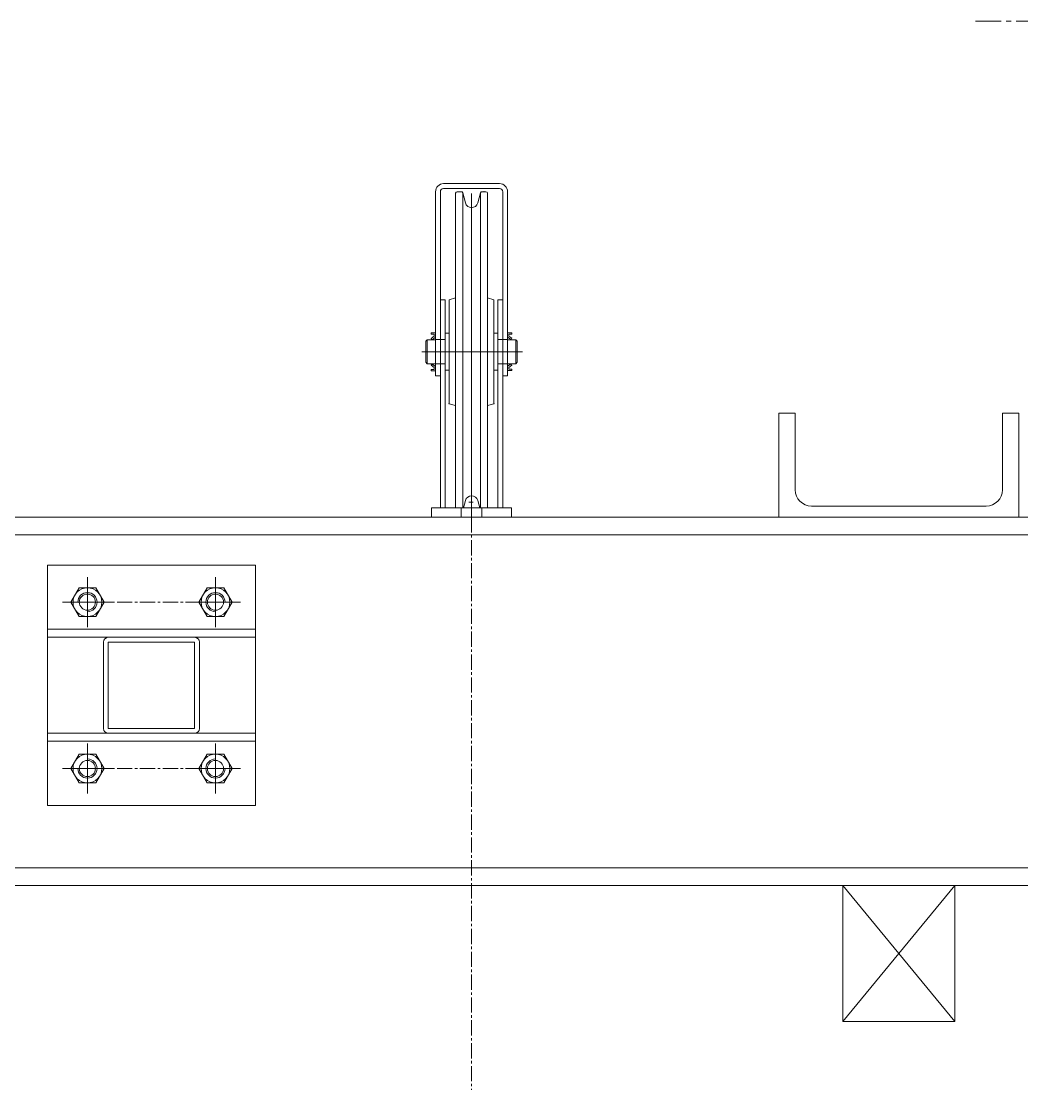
# Model space of a CAD drawing. Header units: millimetres. Extents: x 53635 to 142317, y 101101 to 147193.
# Drawn here: x 75535 to 76160, y 142719 to 143383 of the extents above; entities that cross this region are included whole.
import ezdxf

# ---------------------------------------------------------------- set-up
doc = ezdxf.new("R2010")
doc.units = ezdxf.units.MM
doc.header["$LTSCALE"] = 0.5
doc.header["$MEASUREMENT"] = 0
doc.linetypes.add('AXES', pattern=[50.8, 31.75, -6.35, 6.35, -6.35])
doc.linetypes.add('AXES2', pattern=[28.575, 19.05, -3.175, 3.175, -3.175])
doc.layers.get('0').update_dxf_attribs({"lineweight": 0})
doc.layers.add('AXE', color=1, linetype='AXES2', lineweight=0)
doc.layers.add('FORT', color=7, linetype='Continuous', lineweight=0)

msp = doc.modelspace()

# ---------------------------------------------------------------- linework, layer by layer
at = {"color": 1, "linetype": 'AXES'}
msp.add_line((76130.81, 143382.63), (76928.44, 143382.63), dxfattribs=at)
at = {"layer": 'AXE'}
for p, q in [((75815.89, 143072.63), (75815.89, 142165.53)), ((75646.78, 143019.63), (75581.86, 143019.63)), ((75646.78, 142915.63), (75581.86, 142915.63))]:
    msp.add_line(p, q, dxfattribs=at)
at = {"layer": 'FORT'}
for p, q in [((75793.39, 143276.13), (75793.39, 143161.13)), ((75796.39, 143276.13), (75796.39, 143078.63)), ((75798.39, 143281.13), (75833.39, 143281.13)), ((75798.39, 143278.13), (75833.39, 143278.13)), ((75809.38, 143276.13), (75806.89, 143276.13)), ((75812.03, 143269.09), (75810.34, 143275.39)), ((75810.34, 143078.63), (75810.34, 143275.39)), ((75819.76, 143269.09), (75821.44, 143275.39)), ((75821.44, 143078.63), (75821.44, 143275.39)), ((75824.89, 143276.13), (75822.41, 143276.13)), ((75835.39, 143276.13), (75835.39, 143078.63)), ((75838.39, 143276.13), (75838.39, 143161.13)), ((75805.89, 143176.13), (75805.89, 143275.13)), ((75825.89, 143176.13), (75825.89, 143275.13)), ((75801.89, 143208.63), (75805.89, 143209.7)), ((75829.89, 143208.63), (75825.89, 143209.7)), ((75796.39, 143208.63), (75799.39, 143208.63)), ((75799.39, 143208.63), (75799.39, 143078.63)), ((75801.89, 143176.13), (75801.89, 143208.63)), ((75829.89, 143176.13), (75829.89, 143208.63)), ((75832.39, 143208.63), (75832.39, 143078.63)), ((75832.39, 143208.63), (75835.39, 143208.63)), ((75799.39, 143183.63), (75799.39, 143191.59)), ((75832.39, 143183.63), (75832.39, 143194.88)), ((75788.24, 143183.63), (75787.39, 143182.75)), ((75787.39, 143182.75), (75787.39, 143169.5)), ((75788.24, 143183.63), (75793.39, 143183.63)), ((75788.24, 143168.63), (75788.24, 143183.63)), ((75788.24, 143168.63), (75788.24, 143183.63)), ((75790.68, 143187.85), (75790.68, 143187.04)), ((75793.36, 143187.85), (75790.68, 143187.85)), ((75790.68, 143187.04), (75792.6, 143187.04)), ((75792.6, 143185.8), (75790.68, 143184.38)), ((75790.68, 143184.38), (75791.18, 143183.54)), ((75791.23, 143183.62), (75793.36, 143185.12)), ((75792.6, 143187.04), (75792.6, 143185.8)), ((75793.36, 143185.12), (75793.36, 143187.85)), ((75793.39, 143183.73), (75799.39, 143183.73)), ((75801.99, 143187.63), (75799.49, 143187.63)), ((75829.79, 143187.63), (75832.29, 143187.63)), ((75832.39, 143183.73), (75838.39, 143183.73)), ((75838.39, 143183.63), (75843.55, 143183.63)), ((75838.43, 143187.96), (75841.11, 143187.96)), ((75838.43, 143185.22), (75838.43, 143187.96)), ((75840.56, 143183.73), (75838.43, 143185.22)), ((75841.11, 143187.14), (75839.19, 143187.14)), ((75839.19, 143187.14), (75839.19, 143185.91)), ((75839.19, 143185.91), (75841.11, 143184.49)), ((75841.11, 143184.49), (75840.61, 143183.65)), ((75841.11, 143187.96), (75841.11, 143187.14)), ((75843.55, 143183.63), (75844.39, 143182.75)), ((75843.55, 143168.63), (75843.55, 143183.63)), ((75844.39, 143182.75), (75844.39, 143169.5)), ((75801.89, 143176.13), (75801.89, 143143.63)), ((75805.89, 143176.13), (75805.89, 143078.63)), ((75825.89, 143176.13), (75825.89, 143078.63)), ((75829.89, 143176.13), (75829.89, 143143.63)), ((75788.24, 143168.63), (75787.39, 143169.5)), ((75843.55, 143168.63), (75844.39, 143169.5)), ((75788.24, 143168.63), (75793.39, 143168.63)), ((75790.68, 143167.66), (75791.18, 143168.5)), ((75792.6, 143166.24), (75790.68, 143167.66)), ((75790.68, 143165.01), (75792.6, 143165.01)), ((75790.68, 143164.19), (75790.68, 143165.01)), ((75793.36, 143164.19), (75790.68, 143164.19)), ((75791.23, 143168.43), (75793.36, 143166.93)), ((75792.6, 143165.01), (75792.6, 143166.24)), ((75793.36, 143166.93), (75793.36, 143164.19)), ((75793.39, 143168.53), (75799.39, 143168.53)), ((75793.39, 143161.63), (75793.39, 143168.52)), ((75799.39, 143168.63), (75799.39, 143156.47)), ((75801.99, 143164.63), (75799.49, 143164.63)), ((75829.79, 143164.63), (75832.29, 143164.63)), ((75832.39, 143168.63), (75832.39, 143159.76)), ((75832.39, 143168.53), (75838.39, 143168.53)), ((75835.39, 143168.63), (75835.39, 143161.73)), ((75838.39, 143168.63), (75843.55, 143168.63)), ((75840.56, 143168.53), (75838.43, 143167.03)), ((75838.43, 143167.03), (75838.43, 143164.3)), ((75838.43, 143164.3), (75841.11, 143164.3)), ((75839.19, 143166.35), (75841.11, 143167.77)), ((75839.19, 143165.11), (75839.19, 143166.35)), ((75841.11, 143165.11), (75839.19, 143165.11)), ((75841.11, 143167.77), (75840.61, 143168.61)), ((75841.11, 143164.3), (75841.11, 143165.11)), ((75793.39, 143161.13), (75796.39, 143161.13)), ((75835.39, 143161.13), (75838.39, 143161.13)), ((75801.89, 143143.63), (75805.89, 143142.56)), ((75829.89, 143143.63), (75825.89, 143142.56)), ((75825.89, 143142.56), (75825.89, 143104.39)), ((76018.07, 143137.63), (76007.82, 143137.63)), ((76007.82, 143137.63), (76007.82, 143072.63)), ((76018.07, 143089.88), (76018.07, 143137.63)), ((76147.57, 143089.88), (76147.57, 143137.63)), ((76147.57, 143137.63), (76157.82, 143137.63)), ((76157.82, 143137.63), (76157.82, 143072.63)), ((75812.03, 143083.16), (75810.81, 143078.63)), ((75815.89, 143083.35), (75815.89, 143080.7)), ((75819.76, 143083.16), (75820.97, 143078.63)), ((75790.89, 143078.63), (75840.89, 143078.63)), ((75790.89, 143078.63), (75790.89, 143072.63)), ((75809.39, 143078.63), (75809.39, 143072.63)), ((75816.99, 143082.13), (75814.15, 143082.13)), ((75822.39, 143078.63), (75822.39, 143072.63)), ((75840.89, 143078.63), (75840.89, 143072.63)), ((76082.82, 143079.63), (76028.32, 143079.63)), ((76082.82, 143079.63), (76137.32, 143079.63)), ((77205.89, 143072.63), (70825.89, 143072.63)), ((75790.89, 143072.63), (75840.89, 143072.63)), ((76007.82, 143072.63), (76082.82, 143072.63)), ((76157.82, 143072.63), (76082.82, 143072.63)), ((77205.89, 143061.63), (70825.89, 143061.63)), ((75550.89, 143042.63), (75680.89, 143042.63)), ((75550.89, 143042.63), (75550.89, 142892.63)), ((75680.89, 143042.63), (75680.89, 142892.63)), ((75680.89, 143002.63), (75550.89, 143002.63)), ((75680.89, 142997.63), (75550.89, 142997.63)), ((75642.89, 142997.63), (75588.89, 142997.63)), ((75585.89, 142994.63), (75585.89, 142940.63)), ((75642.89, 142994.63), (75588.89, 142994.63)), ((75588.89, 142994.63), (75588.89, 142940.63)), ((75642.89, 142994.63), (75642.89, 142940.63)), ((75645.89, 142994.63), (75645.89, 142940.63)), ((75680.89, 142937.63), (75550.89, 142937.63)), ((75642.89, 142940.63), (75588.89, 142940.63)), ((75642.89, 142937.63), (75588.89, 142937.63)), ((75680.89, 142932.63), (75550.89, 142932.63)), ((75550.89, 142892.63), (75680.89, 142892.63)), ((77205.89, 142853.63), (70825.89, 142853.63)), ((77205.89, 142842.63), (70825.89, 142842.63)), ((76047.82, 142757.63), (76117.82, 142842.63)), ((76047.82, 142842.63), (76117.82, 142757.63)), ((76047.82, 142842.63), (76047.82, 142757.63)), ((76117.82, 142842.63), (76117.82, 142757.63)), ((76117.82, 142757.63), (76047.82, 142757.63))]:
    msp.add_line(p, q, dxfattribs=at)
at = {"layer": 'FORT', "color": 1}
for p, q in [((75815.89, 143072.63), (75815.89, 143274.92)), ((75784.75, 143176.13), (75847.7, 143176.13))]:
    msp.add_line(p, q, dxfattribs=at)
at = {"layer": 'FORT', "color": 1, "linetype": 'Continuous'}
for p, q in [((75575.89, 143004.04), (75575.89, 143035.22)), ((75655.89, 143004.04), (75655.89, 143035.22)), ((75560.3, 143019.63), (75591.49, 143019.63)), ((75671.49, 143019.63), (75640.3, 143019.63)), ((75575.89, 142931.22), (75575.89, 142900.04)), ((75655.89, 142931.22), (75655.89, 142900.04)), ((75560.3, 142915.63), (75591.49, 142915.63)), ((75671.49, 142915.63), (75640.3, 142915.63))]:
    msp.add_line(p, q, dxfattribs=at)
at = {"layer": 'FORT', "color": 0, "linetype": 'ByBlock'}
for p, q in [((75570.7, 143028.63), (75565.5, 143019.63)), ((75581.09, 143028.63), (75570.7, 143028.63)), ((75586.29, 143019.63), (75581.09, 143028.63)), ((75645.5, 143019.63), (75650.7, 143028.63)), ((75650.7, 143028.63), (75661.09, 143028.63)), ((75661.09, 143028.63), (75666.29, 143019.63)), ((75565.5, 143019.63), (75570.7, 143010.63)), ((75581.09, 143010.63), (75586.29, 143019.63)), ((75650.7, 143010.63), (75645.5, 143019.63)), ((75666.29, 143019.63), (75661.09, 143010.63)), ((75570.7, 143010.63), (75581.09, 143010.63)), ((75661.09, 143010.63), (75650.7, 143010.63)), ((75565.5, 142915.63), (75570.7, 142924.63)), ((75570.7, 142924.63), (75581.09, 142924.63)), ((75581.09, 142924.63), (75586.29, 142915.63)), ((75650.7, 142924.63), (75645.5, 142915.63)), ((75661.09, 142924.63), (75650.7, 142924.63)), ((75666.29, 142915.63), (75661.09, 142924.63)), ((75570.7, 142906.63), (75565.5, 142915.63)), ((75586.29, 142915.63), (75581.09, 142906.63)), ((75645.5, 142915.63), (75650.7, 142906.63)), ((75661.09, 142906.63), (75666.29, 142915.63)), ((75581.09, 142906.63), (75570.7, 142906.63)), ((75650.7, 142906.63), (75661.09, 142906.63))]:
    msp.add_line(p, q, dxfattribs=at)
for centre, radius in [((75575.89, 143019.63), 9), ((75575.89, 143019.63), 5.05), ((75655.89, 143019.63), 9), ((75655.89, 143019.63), 5.05), ((75575.89, 142915.63), 9), ((75655.89, 142915.63), 9), ((75575.89, 142915.63), 5.05), ((75655.89, 142915.63), 5.05)]:
    msp.add_circle(centre, radius, dxfattribs=at)
at = {"layer": 'FORT'}
for centre, radius, start, end in [((75798.39, 143276.13), 5, 90, 180), ((75798.39, 143276.13), 2, 90, 180), ((75806.89, 143275.13), 1, 90, 180), ((75809.38, 143275.13), 1, 15, 90), ((75822.41, 143275.13), 1, 90, 165), ((75824.89, 143275.13), 1, 0, 90), ((75833.39, 143276.13), 5, 0, 90), ((75833.39, 143276.13), 2, 0, 90), ((75815.89, 143270.13), 4, -165, -15), ((76028.32, 143089.88), 10.25, 180, 270), ((76137.32, 143089.88), 10.25, -90, 0), ((75815.89, 143082.13), 4, 15, 165), ((75588.89, 142994.63), 3, 90, 180), ((75642.89, 142994.63), 3, 0, 90), ((75588.89, 142940.63), 3, 180, 270), ((75642.89, 142940.63), 3, -90, 0)]:
    msp.add_arc(centre, radius, start, end, dxfattribs=at)
at = {"layer": 'FORT', "color": 2, "linetype": 'Continuous'}
for centre, start, end in [((75575.89, 143019.63), -90, 180), ((75655.89, 143019.63), 0, 270), ((75575.89, 142915.63), 180, 450), ((75655.89, 142915.63), 90, 360)]:
    msp.add_arc(centre, 6, start, end, dxfattribs=at)
at = {"layer": 'FORT', "linetype": 'Continuous'}
for p in [(75823.56, 143276.13), (75801.89, 143143.63), (75829.89, 143143.63), (75829.89, 143143.63)]:
    msp.add_point(p, dxfattribs=at)

doc.saveas('drawing.dxf')
